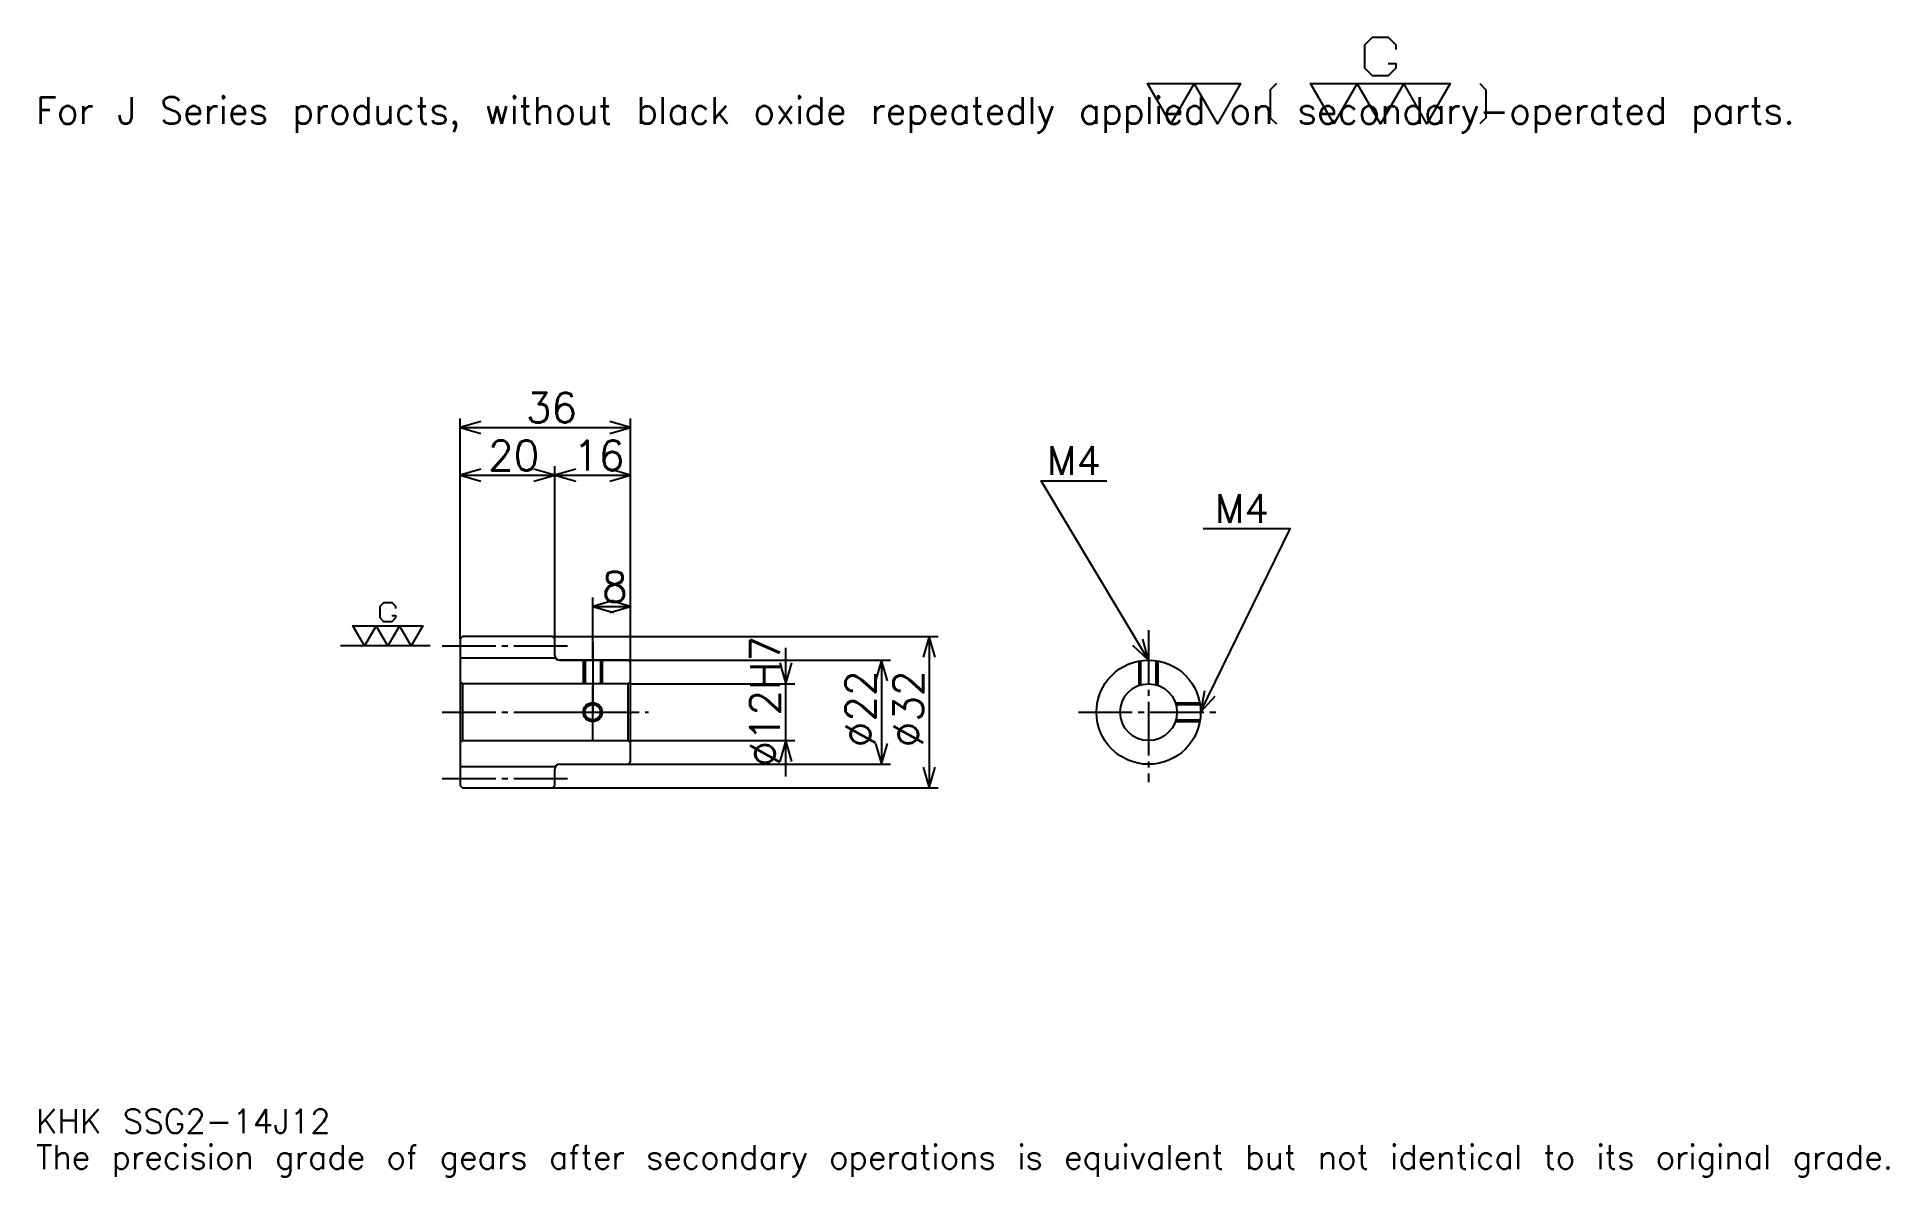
# Model space of a CAD drawing. Extents: x 13 to 404, y 5 to 245.
import ezdxf

# ---------------------------------------------------------------- set-up
doc = ezdxf.new("R2010")
doc.units = 0
doc.linetypes.add('DASHDOT', pattern=[15.130436, 11.347826, -1.26087, 1.26087, -1.26087])
doc.layers.get('0').update_dxf_attribs({"linetype": 'CONTINUOUS'})
doc.layers.add('DASHDOT', color=6, linetype='DASHDOT')
doc.styles.add('KANJI', font='TXT', dxfattribs={"bigfont": 'BIGFONT'})

msp = doc.modelspace()

# ---------------------------------------------------------------- linework, layer by layer
at = {"color": 5}
for p, q in [((102.130432, 118.760872), (102.130432, 164.782608)), ((138.130432, 118.760872), (138.130432, 164.782608)), ((102.130432, 162.891312), (138.130432, 162.891312)), ((102.130432, 152.804352), (122.130432, 152.804352)), ((122.130432, 118.760872), (122.130432, 154.695648)), ((122.130432, 152.804352), (138.130432, 152.804352)), ((130.130432, 118.760872), (130.130432, 126.956528)), ((130.130432, 125.065216), (138.130432, 125.065216)), ((102.130432, 118.260872), (102.130432, 118.760872)), ((121.630432, 118.760872), (138.130432, 118.760872)), ((122.130432, 118.260872), (122.130432, 118.760872)), ((130.130432, 113.760872), (130.130432, 118.760872)), ((130.130432, 113.760872), (130.130432, 118.760872)), ((138.130432, 118.760872), (203.065216, 118.760872)), ((138.130432, 113.260872), (138.130432, 118.760872)), ((201.17392, 118.760872), (201.17392, 86.760872)), ((123.130432, 113.760872), (138.130432, 113.760872)), ((138.130432, 113.760872), (192.978256, 113.760872)), ((170.91304, 89.195656), (170.91304, 116.326088)), ((191.086945, 113.760872), (191.086945, 91.760872)), ((138.130432, 108.760872), (172.804352, 108.760872)), ((138.130432, 96.760872), (172.804352, 96.760872)), ((123.130432, 91.760872), (138.130432, 91.760872)), ((138.130432, 91.760872), (192.978256, 91.760872)), ((121.630432, 86.760872), (138.130432, 86.760872)), ((138.130432, 86.760872), (203.065216, 86.760872))]:
    msp.add_line(p, q, dxfattribs=at)
at = {"color": 7}
msp.add_line((95.82608, 116.760872), (76.91304, 116.760872), dxfattribs=at)
at = {"color": 4}
for p, q in [((102.130432, 114.260872), (122.130432, 114.260872)), ((102.630432, 108.760872), (102.630432, 96.760872)), ((137.630432, 108.760872), (138.130432, 109.260872)), ((137.630432, 96.760872), (138.130432, 96.260872)), ((102.130432, 91.260872), (122.130432, 91.260872))]:
    msp.add_line(p, q, dxfattribs=at)
at = {"color": 7}
for points in [[(298.06958, 239.741745), (299.70871, 239.741745), (299.70871, 238.75827), (298.06958, 237.119141), (294.791321, 237.119141), (293.152191, 238.75827), (293.152191, 243.675659), (294.791321, 245.314789), (298.06958, 245.314789), (299.70871, 243.675659), (299.70871, 242.692184)], [(252.17392, 226.956528), (247.256531, 235.480011), (266.926086, 235.480011), (262.008698, 226.956528), (257.091309, 235.480011), (252.17392, 226.956528)], [(274.466095, 235.480011), (273.154785, 234.168701), (273.154785, 228.267838), (274.466095, 226.956528)], [(286.595673, 226.956528), (281.678284, 235.480011), (311.182617, 235.480011), (306.265228, 226.956528), (301.347839, 235.480011), (296.43045, 226.956528), (291.513062, 235.480011), (286.595673, 226.956528)], [(317.411316, 235.480011), (318.722626, 234.168701), (318.722626, 228.267838), (317.411316, 226.956528)], [(87.693474, 123.153481), (88.513039, 123.153481), (88.513039, 122.661743), (87.693474, 121.842178), (86.054344, 121.842178), (85.234779, 122.661743), (85.234779, 125.120438), (86.054344, 125.940002), (87.693474, 125.940002), (88.513039, 125.120438), (88.513039, 124.6287)], [(81.95652, 116.760872), (79.497818, 121.022614), (94.25, 121.022614), (91.791298, 116.760872), (89.332603, 121.022614), (86.873909, 116.760872), (84.415215, 121.022614), (81.95652, 116.760872)]]:
    msp.add_lwpolyline(points, dxfattribs=at)
at = {"color": 5}
for points in [[(106.543472, 164.152176), (102.130432, 162.891312), (106.543472, 161.630432)], [(133.717392, 161.630432), (138.130432, 162.891312), (133.717392, 164.152176)], [(106.543472, 154.065216), (102.130432, 152.804352), (106.543472, 151.543488)], [(117.717392, 151.543488), (122.130432, 152.804352), (117.717392, 154.065216)], [(126.543472, 154.065216), (122.130432, 152.804352), (126.543472, 151.543488)], [(133.717392, 151.543488), (138.130432, 152.804352), (133.717392, 154.065216)], [(247.478256, 113.760872), (224.782608, 151.58696), (238.652176, 151.58696)], [(258.478271, 102.760872), (277.391296, 141.5), (258.982605, 141.5)], [(134.543472, 126.326088), (130.130432, 125.065216), (134.543472, 123.804352)], [(133.717392, 123.804352), (138.130432, 125.065216), (133.717392, 126.326088)], [(202.434784, 114.347824), (201.17392, 118.760872), (199.91304, 114.347824)], [(244.126572, 116.896317), (247.478256, 113.760872), (246.288956, 118.193741)], [(192.347824, 109.347832), (191.086945, 113.760872), (189.82608, 109.347832)], [(169.652161, 113.17392), (170.91304, 108.760872), (172.17392, 113.17392)], [(259.281311, 107.279709), (258.478271, 102.760872), (261.547394, 106.173363)], [(172.17392, 92.347824), (170.91304, 96.760872), (169.652161, 92.347824)], [(189.82608, 96.173912), (191.086945, 91.760872), (192.347824, 96.173912)], [(199.91304, 91.17392), (201.17392, 86.760872), (202.434784, 91.17392)]]:
    msp.add_lwpolyline(points, dxfattribs=at)
at = {"color": 4}
for points in [[(122.130432, 114.760872), (122.130432, 118.260872), (121.630432, 118.760872), (102.630432, 118.760872), (102.130432, 118.260872), (102.130432, 96.260872)], [(123.130432, 91.760872), (137.630432, 91.760872), (138.130432, 92.260872), (138.130432, 113.260872), (137.630432, 113.760872), (123.130432, 113.760872)], [(128.130432, 113.760872), (128.130432, 108.760872)], [(128.510437, 113.760872), (128.510437, 108.760872)], [(131.750427, 113.760872), (131.750427, 108.760872)], [(132.130432, 113.760872), (132.130432, 108.760872)], [(245.478256, 108.417725), (245.478256, 113.57753)], [(245.858261, 108.538033), (245.858261, 113.64093)], [(249.098251, 108.538033), (249.098251, 113.64093)], [(249.478256, 108.417725), (249.478256, 113.57753)], [(102.130432, 96.260872), (102.630432, 96.760872), (137.630432, 96.760872), (137.630432, 108.760872), (102.630432, 108.760872), (102.130432, 109.260872)], [(253.135117, 104.760872), (258.294922, 104.760872)], [(253.255417, 104.380875), (258.358307, 104.380875)], [(253.135117, 100.760872), (258.294922, 100.760872)], [(253.255417, 101.140869), (258.358307, 101.140869)], [(102.130432, 96.260872), (102.130432, 87.260872), (102.630432, 86.760872), (121.630432, 86.760872), (122.130432, 87.260872), (122.130432, 90.760872)]]:
    msp.add_lwpolyline(points, dxfattribs=at)
for centre, radius in [((247.478256, 102.760872), 11), ((247.478256, 102.760872), 6), ((130.130432, 102.760872), 1.62)]:
    msp.add_circle(centre, radius, dxfattribs=at)
at = {"color": 7}
msp.add_circle((130.130432, 102.760872), 2, dxfattribs=at)
at = {"color": 4}
for centre, start, end in [((123.130432, 114.760872), 180, 270), ((123.130432, 90.760872), 90, 180)]:
    msp.add_arc(centre, 1, start, end, dxfattribs=at)
at = {"layer": 'DASHDOT', "color": 7}
for p, q in [((247.478256, 120.065216), (247.478256, 87.978264)), ((98.347824, 116.760872), (125.91304, 116.760872)), ((130.130432, 113.760872), (130.130432, 102.760872)), ((98.347824, 102.760872), (141.91304, 102.760872)), ((232.695648, 102.760872), (262.260864, 102.760872)), ((98.347824, 88.760872), (125.91304, 88.760872))]:
    msp.add_line(p, q, dxfattribs=at)
for points in [[(130.130432, 117.54348), (130.130432, 104.978264)], [(130.130432, 96.978264), (130.130432, 108.54348)], [(124.347824, 102.760872), (135.91304, 102.760872)]]:
    msp.add_lwpolyline(points, dxfattribs=at)

# ---------------------------------------------------------------- texts
at = {"color": 7, "style": 'KANJI'}
for s, height, p in [('For J Series products, without black oxide repeatedly applied on secondary-operated parts.', 5.673913, (12.608696, 226.956528)), ('36', 6.304348, (116.032608, 163.900009)), ('20', 6.304348, (108.032608, 153.813049)), ('16', 6.304348, (126.032608, 153.813049)), ('M4', 6.052174, (226.043472, 152.847824)), ('M4', 6.052174, (261.504333, 142.760864)), ('8', 6.304348, (132.081512, 126.073914)), ('KHK SSG2-14J12', 5.043478, (12.608696, 13.869565)), ('The precision grade of gears after secondary operations is equivalent but not identical to its original grade.', 5.043478, (12.608696, 6.304348))]:
    msp.add_text(s, height=height, dxfattribs=at).set_placement(p)
for s, p in [('%%c12H7', (169.652161, 91.25544)), ('%%c22', (189.82608, 95.353264)), ('%%c32', (199.91304, 95.353264))]:
    msp.add_text(s, height=6.304348, rotation=90, dxfattribs=at).set_placement(p)

doc.saveas('drawing.dxf')
